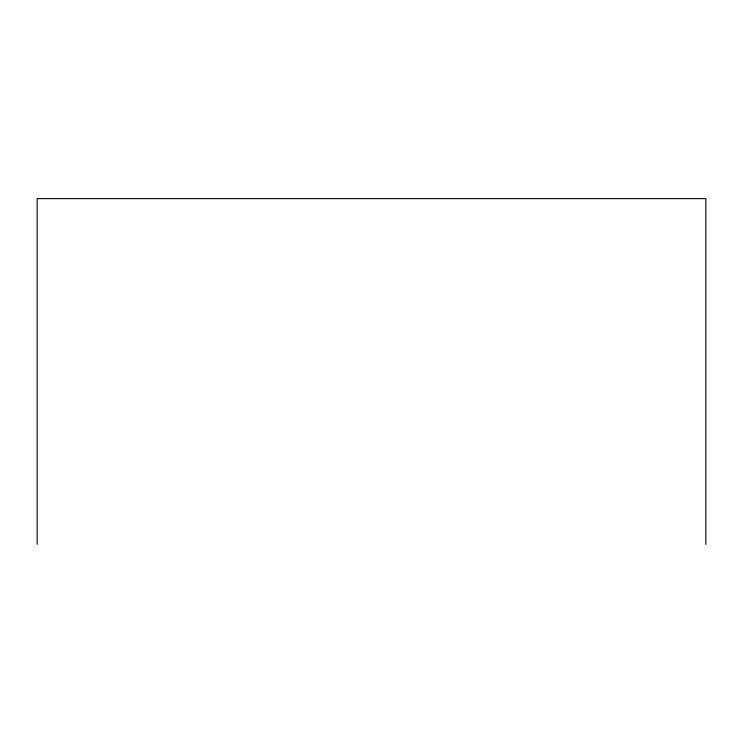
<?xml version="1.0" encoding="UTF-8"?>
<svg xmlns="http://www.w3.org/2000/svg" width="743" height="743" viewBox="0 0 743 743"><rect width="100%" height="100%" fill="white"/><g stroke="black" fill="none" stroke-linecap="round" stroke-linejoin="round"><path stroke-width="1.11" d="M705.85 544.378L705.85 198.622L37.15 198.622L37.15 544.378"/></g></svg>
